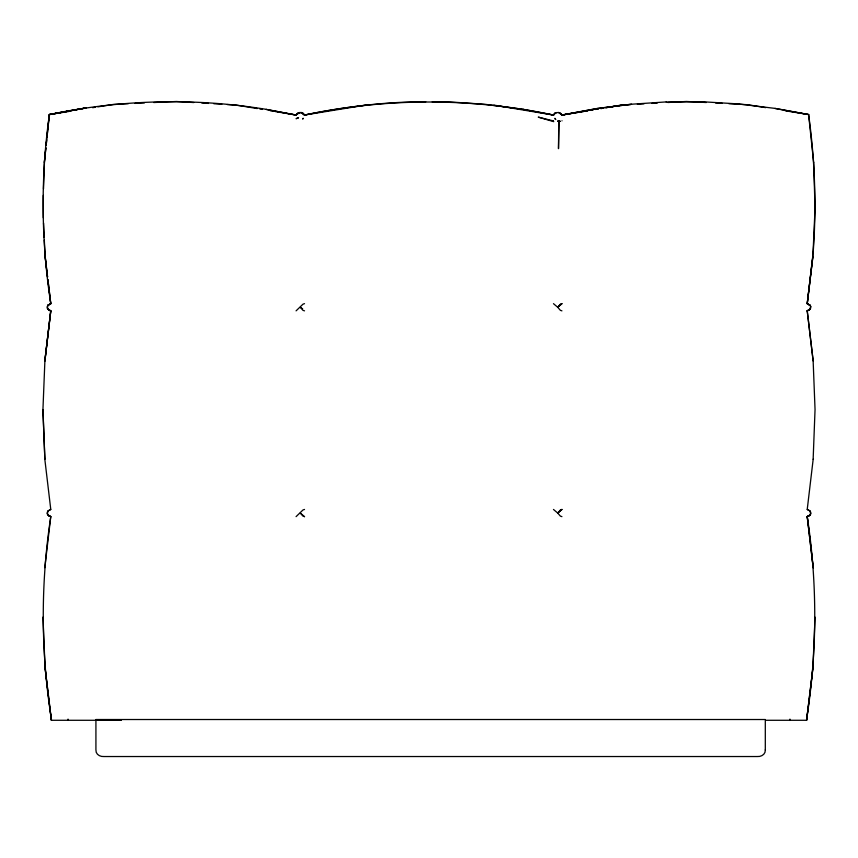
<?xml version="1.0" encoding="UTF-8"?>
<svg xmlns="http://www.w3.org/2000/svg" width="858" height="858" viewBox="0 0 858 858"><rect width="100%" height="100%" fill="white"/><g stroke="black" fill="none" stroke-linecap="round" stroke-linejoin="round"><path stroke-width="1.29" d="M810.52 308.001L810.52 306.531M813.148 459.245L815.046 409.534L813.148 360.993L807.228 310.853L810.081 309.309L810.713 306.531L810.081 305.212L807.228 303.657L812.923 255.888L815.036 208.591L813.695 162.366M810.52 513.792L810.52 512.312M815.046 617.127L812.934 667.739L806.574 720.28L806.649 718.832C817.181 651.919 817.492 583.601 807.228 516.645L810.081 515.09L810.724 513.792L810.081 510.993L807.228 509.448L813.18 459.245M43.308 195.388L43.318 217.793M43.511 188.781L44.359 162.366L45.892 147.758L44.305 162.366M42.943 617.127L45.066 667.739L51.426 720.28L51.351 718.832C40.787 651.919 40.562 583.612 50.772 516.645L48.134 515.09L50.772 516.645L44.788 567.696M42.9 409.534L44.873 459.245L42.943 409.534L44.884 360.993L50.772 310.853L48.23 309.309L50.772 310.853L44.884 360.993M812.698 256.714L807.228 303.657L809.78 305.212L807.228 303.657L812.987 255.888M812.944 254.14L813.309 250.279C816.548 205.03 814.81 159.491 808.611 114.564L774.999 108.387L738.92 104.011M46.729 139.79L46.171 145.109L49.324 114.554L69.015 111.443M47.008 137.141L49.378 114.564L85.746 107.969L49.378 114.564C40.551 177.241 41.13 241.119 50.772 303.657L48.123 305.212L50.772 303.657L47.919 279.772L50.772 303.657L47.919 305.212L47.287 308.001L49.163 310.339L50.772 310.853L44.82 360.993M812.966 667.739L806.649 720.28L765.626 720.28M47.287 513.792L49.185 516.119L50.772 516.645L49.163 516.119L47.276 513.792L47.919 510.993L50.772 509.448L44.82 459.245M47.287 306.531L47.93 305.212L50.772 303.657M47.287 512.312L47.93 510.993L50.772 509.448M810.713 308.001L808.815 310.339L807.228 310.853L813.18 360.993M810.713 513.792L808.815 516.119L807.228 516.645L813.212 567.696L807.228 516.645L809.866 515.09L807.228 516.645M275.364 111.583L296.074 115.036C297.458 111.583 303.153 111.583 304.526 115.047C386.443 97.683 471.557 97.651 553.474 115.047C555.04 111.712 560.499 111.519 561.926 115.047L587.816 110.746L561.926 115.047L558.472 112.462M299.506 112.634L296.074 115.036L266.173 109.395L296.074 115.079L297.941 113.138L301.072 112.58L304.526 115.036L368.865 104.59M493.94 105.116L553.474 115.079L555.34 112.966L556.906 112.57M553.474 115.047L555.34 112.966L553.474 115.036L523.573 109.395M296.074 115.047L296.814 113.953M561.926 310.853L560.381 310.339L557.7 307.261L560.413 304.15L561.926 303.657L557.7 307.261L553.474 303.657M561.926 516.645L560.381 516.119L557.7 513.041L560.413 509.942L561.926 509.448L557.7 513.041L553.474 509.448M296.074 310.853L303.013 304.15L304.526 303.657M296.074 516.645L303.013 509.942L304.526 509.448M557.7 307.261L561.926 303.657M557.7 513.041L561.926 509.448M301.072 112.462L304.526 115.036C344.412 106.96 385.017 101.598 425.772 101.834M561.218 113.964L561.926 115.036L597.157 108.548L631.531 104.226L666.183 101.92M560.049 113.063L561.926 115.047L597.168 108.483L631.542 104.172M85.746 108.011L49.389 114.564C120.57 99.571 194.38 97.597 266.195 109.352M592.985 109.867L590.401 110.296L592.985 109.878M621.449 105.116L605.93 107.711L621.449 105.116L630.737 104.601M92.632 107.7L95.259 107.282M97.876 106.864L113.631 104.376L128.335 103.7M637.355 104.226L643.983 103.85M651.941 103.4L657.239 103.11M667.846 102.51L686.4 101.469L706.316 102.52M135.017 103.389L144.369 102.96M153.732 102.531L176.448 101.491L193.811 102.542M666.162 101.984L703.667 101.823L738.952 103.957M121.407 720.28L51.351 720.28L45.034 667.739M432.228 101.909L450.353 101.973L485.006 104.29L523.584 109.363M715.604 103.014L722.243 103.357M728.882 103.711L747.468 104.697L765.701 107.636M201.823 103.024L208.505 103.421M213.846 103.743L221.857 104.226M227.198 104.558L236.551 105.116L257.25 108.569M785.199 110.789L808.676 114.554M259.835 108.998L262.43 109.427M270.184 110.725L272.78 111.154M774.967 108.44L808.611 114.564L813.641 162.366M807.228 303.657L810.07 305.212L810.713 306.531M807.228 509.448L810.07 510.993L810.713 512.312M50.772 310.853L49.185 310.339L47.287 308.001M304.526 310.853L302.981 310.339L300.3 307.261L302.659 308.859M557.947 121.278L558.483 121.504L558.161 120.699M558.022 121.235L558.483 121.504A1.459 1.437 0 0 0 557.904 121.289M302.649 112.966L304.526 115.079M561.218 113.857L561.926 115.079M45.013 255.888L47.576 277.123L45.077 255.888L44.316 240.122M43.554 223.048L44.198 237.494M47.48 306.531L47.48 308.001M47.48 512.312L47.48 513.792M789.95 719.111L789.95 720.28M68.05 719.111L68.05 720.28M558.762 121.482L558.494 148.67L559.062 121.557L559.92 121.45L558.762 121.482M553.399 120.935L538.256 117.117L553.742 121.675L553.399 120.935M562.033 120.806L561.99 120.828M765.304 749.871C765.701 754.3 761.228 756.928 757.26 756.531L103.979 756.531C100 756.928 95.538 754.3 95.924 749.871L95.924 719.519L765.304 719.519L765.304 749.871M303.078 118.34L302.67 119.123L303.121 118.372M809.77 309.309L807.228 310.853L809.77 309.309M555.308 119.09L554.965 118.297L555.759 119.552L555.34 119.058M297.941 117.889L296.074 118.715L298.552 117.632L297.941 117.889M559.866 121.085L559.073 121.321L559.866 121.085M598.165 108.998L595.57 109.438L598.165 109.009M603.335 108.14L600.75 108.569L603.335 108.151M559.92 121.396L559.105 121.514L559.92 121.45M304.526 516.645L302.981 516.119L300.3 513.041L304.526 516.645"/></g></svg>
